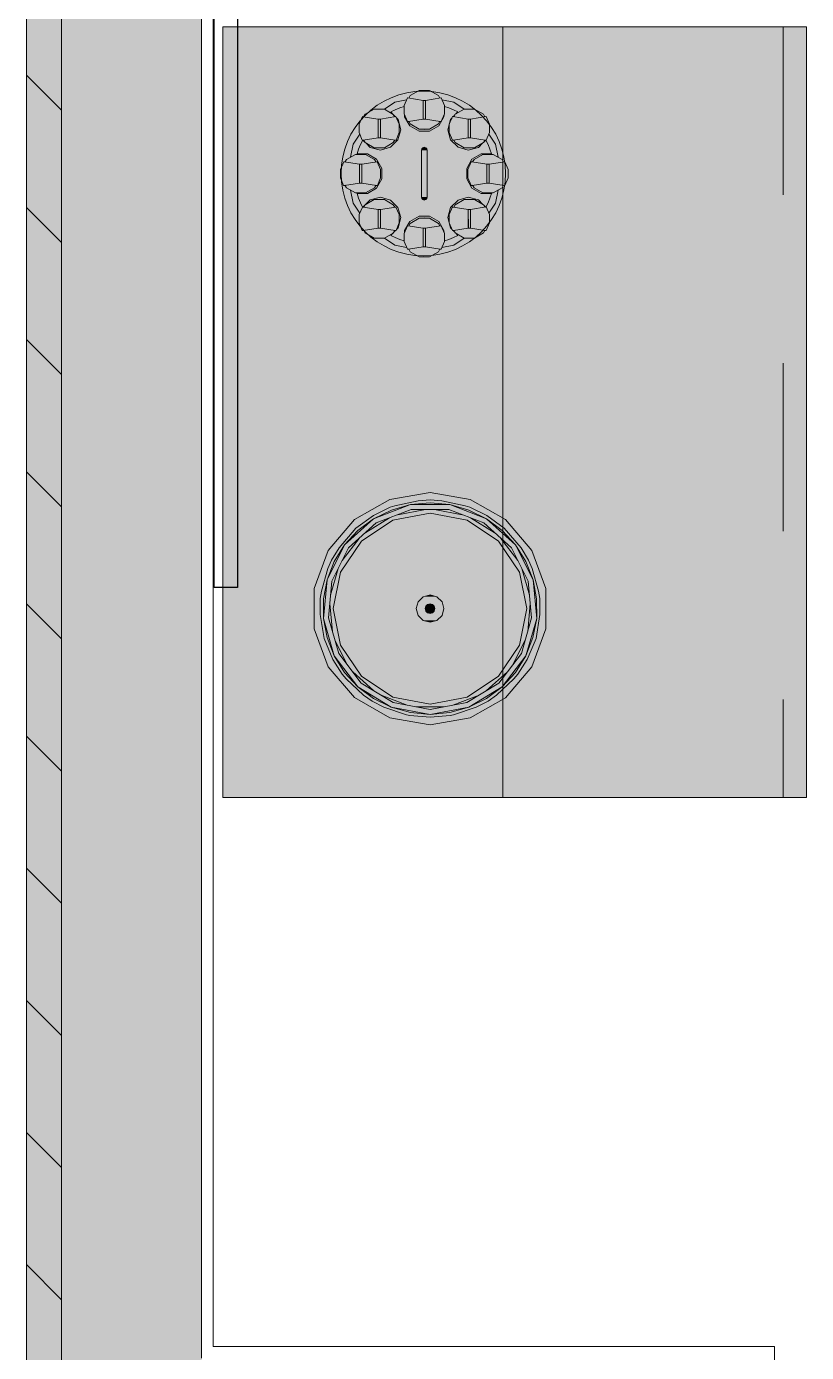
# Model space of a CAD drawing. Header units: inches. Extents: x 99 to 12024, y -5408 to 2559.
# Drawn here: x 7915.1 to 7948.5, y -4565.7 to -4509 of the extents above; entities that cross this region are included whole.
import ezdxf

# ---------------------------------------------------------------- set-up
doc = ezdxf.new("R2010")
doc.units = ezdxf.units.IN
doc.header["$LTSCALE"] = 96
doc.header["$MEASUREMENT"] = 0
doc.linetypes.add('Dot', pattern=[0.15, 0.075, -0.075])
doc.linetypes.add('ISO08W100', pattern=[0.96, 0.48, -0.12, 0.24, -0.12])
for name, color, linetype, lineweight, true_color in [('Cabinets_  Base', 7, 'Dot', 5, 0xd4b6b5), ('Cabinets_  Soffits', 9, 'ISO08W100', 25, 0x808080), ('Cabinets_ Countertops', 7, 'Continuous', 5, 0x804040), ('CAD_  Default', 7, 'Continuous', 18, 0x000000), ('Furniture_ Interior', 7, 'Continuous', 25, 0x8080c0), ('Hatch', 7, 'Continuous', 0, 0x919191)]:
    doc.layers.add(name, color=color, linetype=linetype, lineweight=lineweight, true_color=true_color)
doc.layers.add('Cabinets_  Wall', color=252, linetype='Continuous', lineweight=5)
doc.layers.add('Walls_  Normal', color=6, linetype='Continuous', lineweight=13)

# ---------------------------------------------------------------- blocks, each defined once
blk = doc.blocks.new('Kitchen Items_Canisters_Honey Pot')
at = {"layer": 'Furniture_ Interior', "color": 163, "lineweight": 0, "true_color": 0x8080c0, "transparency": 33554687}
for p, q in [((-0.795, 12.48), (-2.367, 12.034)), ((1.347, 12.377), (-0.281, 12.527)), ((-2.829, 11.804), (-4.133, 10.822)), ((3.306, 11.509), (1.843, 12.236)), ((4.819, 9.994), (3.718, 11.199)), ((-4.48, 10.441), (-5.341, 9.055)), ((5.681, 8.036), (5.091, 9.556)), ((-5.527, 8.575), (-5.828, 6.972)), ((5.776, 5.899), (5.776, 7.53)), ((-5.828, 6.457), (-5.527, 4.855)), ((5.091, 3.873), (5.681, 5.393)), ((-5.341, 4.375), (-4.48, 2.988)), ((3.718, 2.23), (4.819, 3.435)), ((-4.133, 2.608), (-2.829, 1.625)), ((1.843, 1.193), (3.306, 1.92)), ((-2.367, 1.396), (-0.795, 0.95)), ((-0.281, 0.902), (1.347, 1.053))]:
    blk.add_line(p, q, dxfattribs=at)
for points in [[(-6.424, 4.39), (-6.835, 6.715), (-6.422, 9.047), (-5.241, 11.093), (-3.417, 12.62), (-1.187, 13.429), (1.187, 13.429), (3.417, 12.62), (5.236, 11.097), (6.424, 9.04), (6.835, 6.715), (6.422, 4.383), (5.241, 2.337), (3.417, 0.81), (1.187, 0), (-1.187, 0), (-3.417, 0.81), (-5.236, 2.332)], [(-5.474, 3.429), (-5.971, 4.407), (-6.054, 4.68), (-6.351, 6.026), (-6.404, 6.715), (-6.351, 7.404), (-6.054, 8.75), (-5.971, 9.023), (-5.474, 10.001), (-4.733, 11.019), (-3.585, 11.99), (-2.854, 12.434), (-2.365, 12.636), (-1.034, 13.004), (-0.591, 13.076), (0.346, 13.079), (1.753, 12.859), (2.993, 12.346), (3.859, 11.813), (4.136, 11.572), (5.086, 10.572), (5.445, 10.078), (5.798, 9.391), (6.239, 8.085), (6.295, 7.889), (6.389, 6.715), (6.295, 5.541), (6.239, 5.345), (5.798, 4.039), (5.445, 3.352), (5.086, 2.858), (4.136, 1.857), (3.859, 1.616), (2.993, 1.084), (1.753, 0.57), (0.346, 0.35), (-0.591, 0.353), (-1.034, 0.425), (-2.365, 0.794), (-2.854, 0.996), (-3.585, 1.439), (-4.733, 2.411)], [(-5.041, 3.601), (-5.828, 5.628), (-5.828, 7.801), (-5.041, 9.828), (-3.573, 11.434), (-1.622, 12.403), (0.547, 12.604), (2.643, 12.009), (4.381, 10.699), (5.528, 8.851), (5.929, 6.715), (5.528, 4.578), (4.381, 2.73), (2.643, 1.42), (0.547, 0.826), (-1.622, 1.026), (-3.573, 1.995)], [(-5.199, 4.566), (-5.627, 6.715), (-5.199, 8.863), (-3.979, 10.684), (-2.153, 11.901), (0, 12.328), (2.153, 11.901), (3.979, 10.684), (5.199, 8.863), (5.627, 6.715), (5.199, 4.566), (3.979, 2.745), (2.153, 1.528), (0, 1.101), (-2.153, 1.528), (-3.979, 2.745)], [(-1.703, 12.687), (-0.574, 12.894), (0.574, 12.898), (-1.703, 12.687), (-2.773, 12.27), (-3.751, 11.67)], [(3.749, 1.762), (4.6, 2.531), (5.289, 3.448), (5.804, 4.472), (6.115, 5.574), (6.224, 6.715), (5.804, 8.958), (4.6, 10.898), (2.774, 12.273), (0.574, 12.898), (1.702, 12.684), (2.774, 12.273), (3.749, 11.667), (4.6, 10.898), (5.289, 9.982), (5.804, 8.958), (6.115, 7.855), (6.224, 6.715), (5.804, 4.472), (4.6, 2.531), (2.774, 1.156)], [(-5.801, 8.957), (-5.292, 9.984), (-4.597, 10.896), (-3.751, 11.67), (-5.292, 9.984), (-6.118, 7.856)], [(-6.221, 6.715), (-6.118, 7.856), (-6.118, 5.574)], [(-0.804, 6.715), (-0.697, 7.116), (-0.403, 7.41), (0, 7.517), (0.403, 7.409), (0.697, 7.115), (0.804, 6.714), (0.697, 6.314), (0.403, 6.02), (0, 5.912), (-0.403, 6.02), (-0.697, 6.314)], [(-0.281, 6.715), (-0.243, 6.855), (-0.141, 6.957), (0, 6.995), (0.141, 6.957), (0.243, 6.854), (0.281, 6.715), (0.243, 6.575), (0.141, 6.472), (0, 6.434), (-0.141, 6.472), (-0.243, 6.575)], [(-5.801, 4.473), (-6.118, 5.574), (-5.292, 3.446)], [(-5.292, 3.446), (-3.751, 1.759), (-1.703, 0.742), (-2.773, 1.159), (-3.751, 1.759), (-4.597, 2.534)], [(0.574, 0.532), (2.774, 1.156), (1.702, 0.745), (0.574, 0.532), (-0.574, 0.535), (-1.703, 0.742)]]:
    blk.add_lwpolyline(points, close=True, dxfattribs=at)
at = {"layer": 'Furniture_ Interior', "color": 7, "lineweight": 0, "true_color": 0xffffff, "transparency": 33554687}
for points in [[(-1.187, 13.429), (-1.187, 0), (-1.187, 13.429), (-3.417, 12.62)], [(1.187, 13.429), (1.187, 0), (1.187, 13.429), (-1.187, 13.429)], [(-1.187, 13.429), (1.187, 0), (-1.187, 13.429), (-1.187, 0)], [(-1.034, 13.004), (-0.591, 13.076), (-1.034, 13.004), (0.346, 13.079)], [(0.346, 13.079), (0.346, 0.35), (0.346, 13.079), (-1.034, 13.004)], [(0.346, 13.079), (1.753, 12.859), (0.346, 13.079), (2.993, 12.346)], [(0.346, 13.079), (2.993, 12.346), (0.346, 13.079), (0.346, 0.35)], [(3.417, 12.62), (1.187, 0), (3.417, 12.62), (1.187, 13.429)], [(-6.422, 9.047), (-3.417, 12.62), (-6.422, 9.047), (-6.424, 4.39)], [(-6.424, 4.39), (-3.417, 12.62), (-6.424, 4.39), (-5.236, 2.332)], [(-5.241, 11.093), (-3.417, 12.62), (-5.241, 11.093), (-6.422, 9.047)], [(-5.236, 2.332), (-3.417, 12.62), (-5.236, 2.332), (-3.417, 0.81)], [(-2.773, 12.27), (-2.28, 12.401), (-2.773, 12.27), (-3.751, 11.67)], [(-2.854, 12.434), (-2.365, 12.636), (-2.854, 12.434), (-3.585, 11.99)], [(-2.365, 12.636), (-2.365, 0.794), (-2.365, 12.636), (-3.585, 11.99)], [(-3.573, 11.434), (-1.622, 12.403), (-3.573, 11.434), (-3.573, 1.995)], [(-3.573, 1.995), (-1.622, 12.403), (-3.573, 1.995), (-1.622, 1.026)], [(-3.417, 12.62), (-1.187, 0), (-3.417, 12.62), (-3.417, 0.81)], [(-1.703, 12.687), (-2.28, 12.401), (-1.703, 12.687), (-2.773, 12.27)], [(-1.034, 0.425), (-2.365, 0.794), (-1.034, 0.425), (-1.034, 13.004)], [(-1.034, 13.004), (-2.365, 0.794), (-1.034, 13.004), (-2.365, 12.636)], [(0, 12.328), (0, 1.101), (0, 12.328), (-2.153, 11.901)], [(-1.703, 12.687), (-0.574, 12.894), (-1.703, 12.687), (-0.925, 12.759)], [(0.547, 12.604), (0.547, 0.826), (0.547, 12.604), (-1.622, 1.026)], [(-1.622, 12.403), (0.547, 12.604), (-1.622, 12.403), (-1.622, 1.026)], [(-1.034, 13.004), (0.346, 0.35), (-1.034, 13.004), (-1.034, 0.425)], [(-0.574, 12.894), (0.574, 12.898), (-0.574, 12.894), (-0.925, 12.759)], [(0, 12.328), (2.153, 11.901), (0, 12.328), (0, 1.101)], [(2.993, 12.346), (2.993, 1.084), (2.993, 12.346), (0.346, 0.35)], [(2.643, 12.009), (2.643, 1.42), (2.643, 12.009), (0.547, 12.604)], [(0.547, 12.604), (2.643, 1.42), (0.547, 12.604), (0.547, 0.826)], [(1.702, 12.684), (2.203, 12.436), (1.702, 12.684), (0.574, 12.898)], [(3.417, 0.81), (1.187, 0), (3.417, 0.81), (3.417, 12.62)], [(1.702, 12.684), (2.774, 12.273), (1.702, 12.684), (2.203, 12.436)], [(2.993, 12.346), (3.859, 11.813), (2.993, 12.346), (4.136, 11.572)], [(4.136, 11.572), (4.136, 1.857), (4.136, 11.572), (2.993, 12.346)], [(4.136, 1.857), (2.993, 1.084), (4.136, 1.857), (2.993, 12.346)], [(5.236, 11.097), (3.417, 0.81), (5.236, 11.097), (3.417, 12.62)], [(-5.474, 3.429), (-5.474, 10.001), (-5.474, 3.429), (-3.585, 11.99)], [(-4.733, 11.019), (-3.585, 11.99), (-4.733, 11.019), (-5.474, 10.001)], [(-5.474, 3.429), (-3.585, 11.99), (-5.474, 3.429), (-3.585, 1.439)], [(-4.597, 10.896), (-3.751, 11.67), (-4.597, 10.896), (-4.892, 10.422)], [(-3.979, 10.684), (-2.153, 11.901), (-3.979, 10.684), (-3.979, 2.745)], [(-3.979, 2.745), (-2.153, 11.901), (-3.979, 2.745), (-2.153, 1.528)], [(-3.585, 11.99), (-2.365, 0.794), (-3.585, 11.99), (-3.585, 1.439)], [(-2.153, 11.901), (0, 1.101), (-2.153, 11.901), (-2.153, 1.528)], [(2.153, 11.901), (2.153, 1.528), (2.153, 11.901), (0, 1.101)], [(3.979, 10.684), (3.979, 2.745), (3.979, 10.684), (2.153, 11.901)], [(3.979, 2.745), (2.153, 1.528), (3.979, 2.745), (2.153, 11.901)], [(4.381, 10.699), (2.643, 1.42), (4.381, 10.699), (2.643, 12.009)], [(3.749, 11.667), (3.249, 11.916), (3.749, 11.667), (2.774, 12.273)], [(4.6, 10.898), (3.249, 11.916), (4.6, 10.898), (3.749, 11.667)], [(5.086, 10.572), (4.136, 1.857), (5.086, 10.572), (4.136, 11.572)], [(-4.597, 10.896), (-4.892, 10.422), (-4.597, 10.896), (-5.292, 9.984)], [(-3.573, 1.995), (-5.041, 9.828), (-3.573, 1.995), (-3.573, 11.434)], [(6.424, 9.04), (3.417, 0.81), (6.424, 9.04), (5.236, 11.097)], [(4.6, 10.898), (5.289, 9.982), (4.6, 10.898), (4.996, 10.26)], [(-6.054, 8.75), (-5.474, 10.001), (-6.054, 8.75), (-5.474, 3.429)], [(-5.971, 9.023), (-5.474, 10.001), (-5.971, 9.023), (-6.054, 8.75)], [(-3.979, 2.745), (-5.199, 8.863), (-3.979, 2.745), (-3.979, 10.684)], [(4.381, 2.73), (2.643, 1.42), (4.381, 2.73), (4.381, 10.699)], [(3.979, 10.684), (5.199, 8.863), (3.979, 10.684), (3.979, 2.745)], [(5.086, 2.858), (4.136, 1.857), (5.086, 2.858), (5.086, 10.572)], [(4.381, 10.699), (5.528, 8.851), (4.381, 10.699), (4.381, 2.73)], [(5.289, 9.982), (5.804, 8.958), (5.289, 9.982), (4.996, 10.26)], [(5.445, 10.078), (5.798, 9.391), (5.445, 10.078), (5.086, 10.572)], [(5.798, 9.391), (5.798, 4.039), (5.798, 9.391), (5.086, 10.572)], [(5.086, 10.572), (5.798, 4.039), (5.086, 10.572), (5.086, 2.858)], [(-6.118, 7.856), (-5.801, 8.957), (-6.118, 7.856), (-5.507, 9.431)], [(-5.828, 5.628), (-5.828, 7.801), (-5.828, 5.628), (-5.041, 9.828)], [(-5.041, 3.601), (-5.828, 5.628), (-5.041, 3.601), (-5.041, 9.828)], [(-5.801, 8.957), (-5.292, 9.984), (-5.801, 8.957), (-5.507, 9.431)], [(-3.573, 1.995), (-5.041, 3.601), (-3.573, 1.995), (-5.041, 9.828)], [(6.239, 8.085), (5.798, 4.039), (6.239, 8.085), (5.798, 9.391)], [(-6.835, 6.715), (-6.422, 9.047), (-6.835, 6.715), (-6.424, 4.39)], [(-6.054, 4.68), (-6.351, 7.404), (-6.054, 4.68), (-6.054, 8.75)], [(-5.474, 3.429), (-6.054, 4.68), (-5.474, 3.429), (-6.054, 8.75)], [(-5.627, 6.715), (-5.199, 8.863), (-5.627, 6.715), (-5.199, 4.566)], [(-5.199, 4.566), (-5.199, 8.863), (-5.199, 4.566), (-3.979, 2.745)], [(6.424, 9.04), (6.422, 4.383), (6.424, 9.04), (3.417, 0.81)], [(5.199, 8.863), (5.199, 4.566), (5.199, 8.863), (3.979, 2.745)], [(5.528, 8.851), (5.528, 4.578), (5.528, 8.851), (4.381, 2.73)], [(5.627, 6.715), (5.199, 4.566), (5.627, 6.715), (5.199, 8.863)], [(5.929, 6.715), (5.528, 4.578), (5.929, 6.715), (5.528, 8.851)], [(5.804, 8.958), (6.115, 7.855), (5.804, 8.958), (6.088, 7.442)], [(6.424, 9.04), (6.835, 6.715), (6.424, 9.04), (6.422, 4.383)], [(-6.118, 5.574), (-6.221, 6.715), (-6.118, 5.574), (-6.118, 7.856)], [(6.239, 5.345), (5.798, 4.039), (6.239, 5.345), (6.239, 8.085)], [(6.115, 7.855), (6.224, 6.715), (6.115, 7.855), (6.088, 7.442)], [(6.239, 8.085), (6.295, 7.889), (6.239, 8.085), (6.389, 6.715)], [(6.239, 8.085), (6.389, 6.715), (6.239, 8.085), (6.239, 5.345)], [(-6.351, 6.026), (-6.404, 6.715), (-6.351, 6.026), (-6.351, 7.404)], [(-6.351, 6.026), (-6.351, 7.404), (-6.351, 6.026), (-6.054, 4.68)], [(-0.697, 6.314), (-0.804, 6.715), (-0.697, 6.314), (-0.697, 7.116)], [(-0.697, 7.116), (-0.403, 7.41), (-0.697, 7.116), (-0.697, 6.314)], [(-0.697, 6.314), (-0.403, 7.41), (-0.697, 6.314), (-0.403, 6.02)], [(0, 7.517), (0, 5.912), (0, 7.517), (-0.403, 6.02)], [(-0.403, 7.41), (0, 7.517), (-0.403, 7.41), (-0.403, 6.02)], [(-0.243, 6.855), (-0.141, 6.957), (-0.243, 6.855), (-0.243, 6.575)], [(-0.243, 6.575), (-0.141, 6.957), (-0.243, 6.575), (-0.141, 6.472)], [(0, 6.995), (0, 6.434), (0, 6.995), (-0.141, 6.472)], [(-0.141, 6.957), (0, 6.995), (-0.141, 6.957), (-0.141, 6.472)], [(0, 7.517), (0.403, 7.409), (0, 7.517), (0, 5.912)], [(0.403, 7.409), (0.403, 6.02), (0.403, 7.409), (0, 5.912)], [(0, 6.995), (0.141, 6.957), (0, 6.995), (0, 6.434)], [(0.141, 6.957), (0.141, 6.472), (0.141, 6.957), (0, 6.434)], [(0.243, 6.854), (0.141, 6.472), (0.243, 6.854), (0.141, 6.957)], [(0.697, 7.115), (0.403, 6.02), (0.697, 7.115), (0.403, 7.409)], [(0.697, 6.314), (0.403, 6.02), (0.697, 6.314), (0.697, 7.115)], [(0.697, 7.115), (0.804, 6.714), (0.697, 7.115), (0.697, 6.314)], [(-0.243, 6.575), (-0.281, 6.715), (-0.243, 6.575), (-0.243, 6.855)], [(0.243, 6.575), (0.141, 6.472), (0.243, 6.575), (0.243, 6.854)], [(0.243, 6.854), (0.281, 6.715), (0.243, 6.854), (0.243, 6.575)], [(6.115, 5.574), (5.942, 5.209), (6.115, 5.574), (6.224, 6.715)], [(6.389, 6.715), (6.295, 5.541), (6.389, 6.715), (6.239, 5.345)], [(-5.292, 3.446), (-5.801, 4.473), (-5.292, 3.446), (-6.118, 5.574)], [(6.115, 5.574), (5.804, 4.472), (6.115, 5.574), (5.942, 5.209)], [(-5.971, 4.407), (-6.054, 4.68), (-5.971, 4.407), (-5.474, 3.429)], [(6.422, 4.383), (5.241, 2.337), (6.422, 4.383), (3.417, 0.81)], [(5.289, 3.448), (4.913, 3.036), (5.289, 3.448), (5.804, 4.472)], [(5.445, 3.352), (5.086, 2.858), (5.445, 3.352), (5.798, 4.039)], [(-5.474, 3.429), (-3.585, 1.439), (-5.474, 3.429), (-4.733, 2.411)], [(-4.597, 2.534), (-5.292, 3.446), (-4.597, 2.534), (-4.151, 2.198)], [(4.6, 2.531), (4.913, 3.036), (4.6, 2.531), (5.289, 3.448)], [(-3.751, 1.759), (-4.597, 2.534), (-3.751, 1.759), (-4.151, 2.198)], [(4.6, 2.531), (3.749, 1.762), (4.6, 2.531), (4.126, 2.174)], [(-3.751, 1.759), (-3.219, 1.495), (-3.751, 1.759), (-2.773, 1.159)], [(3.749, 1.762), (2.774, 1.156), (3.749, 1.762), (4.126, 2.174)], [(3.859, 1.616), (2.993, 1.084), (3.859, 1.616), (4.136, 1.857)], [(-2.365, 0.794), (-2.854, 0.996), (-2.365, 0.794), (-3.585, 1.439)], [(-2.773, 1.159), (-3.219, 1.495), (-2.773, 1.159), (-1.703, 0.742)], [(2.993, 1.084), (1.753, 0.57), (2.993, 1.084), (0.346, 0.35)], [(1.702, 0.745), (1.146, 0.694), (1.702, 0.745), (2.774, 1.156)], [(-0.574, 0.535), (-1.703, 0.742), (-0.574, 0.535), (-0.018, 0.586)], [(-0.591, 0.353), (-1.034, 0.425), (-0.591, 0.353), (0.346, 0.35)], [(0.574, 0.532), (-0.574, 0.535), (0.574, 0.532), (-0.018, 0.586)], [(0.574, 0.532), (1.146, 0.694), (0.574, 0.532), (1.702, 0.745)]]:
    blk.add_solid(points, dxfattribs=at)
blk = doc.blocks.new('Kitchen Items_Spices_Spice Carousel')
at = {"layer": 'Furniture_ Interior', "color": 163, "lineweight": 0, "true_color": 0x8080c0, "transparency": 33554687}
for p, q in [((-1.433, 6.207), (-1.534, 5.576)), ((-1.353, 6.143), (-1.433, 6.225)), ((-1.384, 6.161), (-1.433, 6.224)), ((-1.216, 5.947), (-1.248, 5.988)), ((1.431, 6.223), (1.351, 6.141)), ((1.432, 6.222), (1.382, 6.159)), ((-2.641, 5.03), (-2.569, 4.974)), ((-2.517, 4.909), (-2.438, 4.832)), ((2.436, 4.831), (2.514, 4.906)), ((2.554, 4.945), (2.641, 5.03)), ((-2.438, 2.355), (-2.514, 2.281)), ((2.517, 2.278), (2.436, 2.358)), ((-2.554, 2.243), (-2.641, 2.158)), ((-2.336, 1.612), (-2.336, 1.712)), ((-1.434, 0.961), (-1.351, 1.046)), ((-1.434, 0.962), (-1.382, 1.029)), ((1.353, 1.044), (1.431, 0.965)), ((1.384, 1.027), (1.431, 0.966))]:
    blk.add_line(p, q, dxfattribs=at)
for points in [[(-0.498, 5.661), (-0.604, 5.722), (-0.826, 6.105), (-0.826, 6.547), (-0.605, 6.929), (-0.498, 6.991)], [(0.401, 6.376), (0.502, 7.007), (0.502, 7.049), (0.175, 7.188), (-0.181, 7.186), (-0.507, 7.044), (-0.506, 7.042), (-0.505, 7.037), (-0.504, 7.028), (-0.503, 7.019), (-0.4, 6.376), (0.401, 6.376), (0.401, 6.276), (-0.4, 6.276), (-0.4, 6.376)], [(0.499, 6.991), (0.605, 6.93), (0.827, 6.546), (0.827, 6.105), (0.606, 5.722), (0.499, 5.661)], [(-1.534, 5.569), (-2.335, 5.576), (-1.534, 5.576), (-1.534, 5.476), (-2.335, 5.476), (-2.335, 5.576), (-2.439, 6.229), (-2.44, 6.237), (-2.441, 6.243), (-2.442, 6.245), (-2.116, 6.386), (-1.76, 6.388), (-1.433, 6.249), (-1.433, 6.207), (-1.436, 6.191), (-1.33, 6.13), (-1.108, 5.746), (-1.108, 5.305), (-1.329, 4.922), (-1.436, 4.861)], [(-1.693, 6.359), (-1.265, 6.644), (-0.705, 6.755)], [(-1.433, 6.233), (-1.248, 6.325), (-1.053, 6.406), (-0.85, 6.473)], [(0.85, 6.473), (0.845, 6.024), (0.616, 5.636), (0.225, 5.413), (-0.225, 5.413), (-0.616, 5.636), (-0.845, 6.024), (-0.85, 6.473), (-0.826, 6.269)], [(0.401, 6.276), (0.502, 5.644), (0.502, 5.603), (0.175, 5.464), (-0.181, 5.466), (-0.507, 5.607), (-0.4, 6.276)], [(0.706, 6.755), (1.265, 6.644), (1.693, 6.359)], [(0.827, 6.278), (0.85, 6.473), (1.052, 6.406), (1.25, 6.324), (1.43, 6.235)], [(1.534, 5.575), (1.432, 6.218), (1.431, 6.228), (1.429, 6.236), (1.428, 6.242), (1.428, 6.244), (1.754, 6.386), (2.109, 6.387), (2.436, 6.248), (2.436, 6.207), (2.336, 5.575)], [(-2.433, 4.861), (-2.539, 4.922), (-2.761, 5.305), (-2.761, 5.747), (-2.54, 6.13), (-2.433, 6.191)], [(-2.389, 4.784), (-2.318, 4.716), (-1.882, 4.603), (-1.447, 4.721), (-1.129, 5.04), (-1.011, 5.473), (-1.124, 5.908), (-1.315, 6.104)], [(-1.207, 5.919), (-1.216, 5.947), (-1.248, 5.988)], [(1.317, 6.107), (1.124, 5.908), (1.011, 5.473), (1.129, 5.039), (1.447, 4.721), (1.882, 4.603), (2.318, 4.716), (2.385, 4.781)], [(1.437, 4.86), (1.33, 4.921), (1.109, 5.305), (1.109, 5.746), (1.33, 6.129), (1.437, 6.19)], [(1.252, 5.994), (1.216, 5.947), (1.206, 5.915)], [(2.434, 6.19), (2.54, 6.129), (2.761, 5.746), (2.761, 5.304), (2.541, 4.922), (2.434, 4.86)], [(-3.156, 4.351), (-3.055, 4.857), (-2.758, 5.3)], [(-1.534, 5.476), (-1.433, 4.845), (-1.433, 4.803), (-1.76, 4.664), (-2.116, 4.666), (-2.442, 4.807), (-2.335, 5.476)], [(2.336, 5.475), (2.436, 4.844), (2.436, 4.802), (2.109, 4.664), (1.754, 4.665), (1.428, 4.807), (1.428, 4.809), (1.534, 5.475), (2.336, 5.475), (2.336, 5.575), (1.534, 5.575), (1.534, 5.475)], [(2.759, 5.3), (3.055, 4.857), (3.156, 4.351)], [(-2.917, 4.454), (-2.88, 4.455), (-2.817, 4.644), (-2.736, 4.838), (-2.641, 5.03), (-2.551, 4.943)], [(2.571, 4.975), (2.641, 5.03), (2.736, 4.84), (2.817, 4.642), (2.88, 4.455)], [(-3.235, 2.929), (-3.341, 2.99), (-3.562, 3.374), (-3.562, 3.815), (-3.342, 4.198), (-3.235, 4.259)], [(-2.336, 3.638), (-3.137, 3.644), (-3.241, 4.297), (-3.242, 4.305), (-3.243, 4.311), (-3.243, 4.313), (-2.917, 4.454), (-2.562, 4.456), (-2.235, 4.317), (-2.235, 4.276), (-2.335, 3.644)], [(-2.523, 2.749), (-2.434, 2.75), (-2.045, 2.978), (-1.822, 3.369), (-1.822, 3.819), (-2.045, 4.209), (-2.434, 4.437), (-2.52, 4.438)], [(-2.238, 4.259), (-2.131, 4.198), (-1.91, 3.815), (-1.91, 3.373), (-2.131, 2.991), (-2.238, 2.929)], [(2.52, 4.438), (2.434, 4.437), (2.045, 4.209), (1.822, 3.819), (1.822, 3.369), (2.045, 2.978), (2.434, 2.75), (2.518, 2.749)], [(2.238, 2.928), (2.131, 2.989), (1.91, 3.373), (1.91, 3.814), (2.131, 4.197), (2.238, 4.259)], [(2.232, 4.296), (2.23, 4.304), (2.23, 4.31), (2.229, 4.312), (2.555, 4.454), (2.91, 4.455), (3.237, 4.316), (3.237, 4.275), (3.137, 3.643)], [(2.335, 3.543), (2.233, 2.901), (2.232, 2.891), (2.23, 2.883), (2.23, 2.877), (2.229, 2.875), (2.555, 2.733), (2.91, 2.732), (3.237, 2.87), (3.237, 2.912), (3.137, 3.543), (2.335, 3.543), (2.335, 3.643), (2.232, 4.296)], [(3.235, 4.258), (3.341, 4.197), (3.562, 3.814), (3.562, 3.372), (3.342, 2.99), (3.235, 2.928)], [(-3.137, 3.544), (-2.335, 3.544), (-2.235, 2.913), (-2.235, 2.871), (-2.562, 2.733), (-2.917, 2.734), (-3.243, 2.876)], [(-3.241, 2.892), (-3.137, 3.544), (-3.137, 3.644), (-2.336, 3.644), (-2.336, 3.544)], [(-1.91, 3.532), (-1.893, 3.594), (-1.91, 3.656)], [(1.91, 3.656), (1.893, 3.594), (1.91, 3.532)], [(3.137, 3.637), (2.335, 3.643), (3.137, 3.643), (3.137, 3.543)], [(-3.241, 2.888), (-3.243, 2.876), (-3.243, 2.878), (-3.242, 2.884), (-3.241, 2.892)], [(-2.759, 1.888), (-3.055, 2.33), (-3.156, 2.838)], [(-2.571, 2.212), (-2.641, 2.158), (-2.736, 2.348), (-2.817, 2.545), (-2.88, 2.734)], [(-2.434, 0.997), (-2.54, 1.058), (-2.761, 1.442), (-2.761, 1.883), (-2.541, 2.266), (-2.434, 2.327)], [(-1.534, 1.712), (-1.434, 2.344), (-1.434, 2.385), (-1.761, 2.524), (-2.116, 2.523), (-2.442, 2.381), (-2.442, 2.379), (-2.441, 2.373), (-2.44, 2.365), (-2.336, 1.712), (-1.535, 1.712), (-1.535, 1.612), (-2.336, 1.612), (-2.441, 0.952), (-2.442, 0.946), (-2.442, 0.944), (-2.116, 0.802), (-1.761, 0.801), (-1.434, 0.939), (-1.434, 0.981), (-1.534, 1.612)], [(-1.317, 1.081), (-1.124, 1.279), (-1.011, 1.715), (-1.129, 2.149), (-1.447, 2.466), (-1.882, 2.585), (-2.318, 2.472), (-2.387, 2.405)], [(-1.437, 2.327), (-1.33, 2.266), (-1.109, 1.883), (-1.109, 1.441), (-1.33, 1.059), (-1.437, 0.997)], [(2.387, 2.405), (2.318, 2.472), (1.882, 2.585), (1.447, 2.467), (1.129, 2.148), (1.011, 1.715), (1.124, 1.279), (1.315, 1.084)], [(1.436, 0.996), (1.33, 1.058), (1.108, 1.441), (1.108, 1.883), (1.329, 2.265), (1.436, 2.327)], [(1.534, 1.612), (2.335, 1.612), (2.335, 1.712), (1.534, 1.712), (1.431, 2.355), (1.43, 2.364), (1.429, 2.372), (1.428, 2.378), (1.427, 2.38), (1.753, 2.522), (2.109, 2.523), (2.436, 2.384), (2.436, 2.343), (2.335, 1.712)], [(2.433, 2.327), (2.539, 2.265), (2.761, 1.882), (2.761, 1.441), (2.54, 1.058), (2.433, 0.996)], [(2.88, 2.732), (2.817, 2.544), (2.736, 2.349), (2.641, 2.158)], [(3.156, 2.836), (3.055, 2.33), (2.758, 1.887)], [(0.826, 0.918), (0.85, 0.714), (0.845, 1.164), (0.616, 1.551), (0.225, 1.775), (-0.225, 1.775), (-0.616, 1.551), (-0.845, 1.164), (-0.85, 0.714), (-0.827, 0.91)], [(-0.401, 0.812), (0.4, 0.812), (0.4, 0.912), (-0.401, 0.912), (-0.504, 1.555), (-0.505, 1.564), (-0.506, 1.573), (-0.507, 1.578), (-0.508, 1.58), (-0.182, 1.722), (0.174, 1.723), (0.501, 1.584), (0.501, 1.543), (0.4, 0.912)], [(2.335, 1.612), (2.436, 0.98), (2.436, 0.939), (2.109, 0.8), (1.753, 0.801), (1.427, 0.943), (1.534, 1.612), (1.534, 1.712), (2.335, 1.705)], [(2.551, 2.245), (2.641, 2.158), (2.569, 2.214)], [(-1.252, 1.194), (-1.216, 1.24), (-1.206, 1.273)], [(-0.499, 0.197), (-0.605, 0.258), (-0.827, 0.641), (-0.827, 1.083), (-0.606, 1.465), (-0.499, 1.527)], [(0.498, 1.527), (0.604, 1.465), (0.826, 1.082), (0.826, 0.641), (0.605, 0.258), (0.498, 0.196)], [(1.207, 1.269), (1.216, 1.24), (1.248, 1.199)], [(-0.706, 0.433), (-1.265, 0.544), (-1.693, 0.829)], [(-0.85, 0.714), (-1.052, 0.781), (-1.25, 0.863), (-1.434, 0.955)], [(0.4, 0.812), (0.501, 0.18), (0.501, 0.139), (0.174, 0), (-0.182, 0.001), (-0.508, 0.143), (-0.401, 0.812), (-0.401, 0.912)], [(1.692, 0.828), (1.265, 0.544), (0.705, 0.432)], [(1.429, 0.953), (1.248, 0.862), (1.053, 0.782), (0.85, 0.714)]]:
    blk.add_lwpolyline(points, dxfattribs=at)
blk.add_lwpolyline([(-1.128, 3.594), (-1.111, 3.656), (-1.065, 3.702), (-1.002, 3.719), (1.002, 3.719), (1.065, 3.702), (1.111, 3.656), (1.128, 3.594), (1.111, 3.531), (1.065, 3.485), (1.002, 3.469), (-1.002, 3.469), (-1.065, 3.485), (-1.111, 3.531)], close=True, dxfattribs=at)
blk.add_circle((-0.004, 3.635), 3.524, dxfattribs=at)
at = {"layer": 'Furniture_ Interior', "color": 7, "lineweight": 0, "true_color": 0xffffff, "transparency": 33554687}
for points in [[(-0.004, 7.16), (-3.316, 4.841), (-3.529, 3.635), (-3.475, 4.247)], [(-0.004, 7.16), (-3.529, 3.635), (-3.316, 2.43), (-3.475, 3.023)], [(-0.004, 7.16), (-2.704, 5.901), (-3.316, 4.841), (-3.056, 5.397)], [(-0.004, 7.16), (-3.316, 2.43), (-2.704, 1.37), (-3.056, 1.873)], [(-0.004, 7.16), (-1.766, 6.687), (-2.704, 5.901), (-2.27, 6.335)], [(-0.004, 7.16), (-2.704, 1.37), (-1.766, 0.583), (-2.27, 0.935)], [(-0.004, 7.16), (-0.616, 7.106), (-1.766, 6.687), (-1.21, 6.947)], [(-0.004, 7.16), (-1.766, 0.583), (-0.616, 0.164), (-1.21, 0.323)], [(-0.004, 7.16), (-0.616, 0.164), (0.608, 0.164), (-0.004, 0.111)], [(-0.004, 7.16), (0.608, 0.164), (1.758, 0.583), (1.201, 0.323)], [(-0.004, 7.16), (1.758, 0.583), (2.696, 1.37), (2.261, 0.935)], [(-0.004, 7.16), (2.696, 1.37), (3.308, 2.43), (3.048, 1.873)], [(-0.004, 7.16), (3.308, 2.43), (3.52, 3.635), (3.467, 3.023)], [(-0.004, 7.16), (3.52, 3.635), (3.308, 4.841), (3.467, 4.247)], [(-0.004, 7.16), (3.308, 4.841), (2.696, 5.901), (3.048, 5.397)], [(-0.004, 7.16), (2.696, 5.901), (1.758, 6.687), (2.261, 6.335)], [(-0.004, 7.16), (1.758, 6.687), (0.608, 7.106), (1.201, 6.947)], [(-1.111, 3.531), (-1.128, 3.594), (-1.111, 3.531), (-1.111, 3.656)], [(-1.111, 3.656), (-1.065, 3.702), (-1.111, 3.656), (-1.111, 3.531)], [(-1.065, 3.702), (-1.065, 3.485), (-1.065, 3.702), (-1.111, 3.531)], [(-1.002, 3.719), (-1.065, 3.485), (-1.002, 3.719), (-1.065, 3.702)], [(-1.002, 3.469), (-1.065, 3.485), (-1.002, 3.469), (-1.002, 3.719)], [(1.002, 3.719), (1.002, 3.469), (1.002, 3.719), (-1.002, 3.469)], [(-1.002, 3.719), (1.002, 3.719), (-1.002, 3.719), (-1.002, 3.469)], [(1.065, 3.702), (1.002, 3.469), (1.065, 3.702), (1.002, 3.719)], [(1.065, 3.485), (1.002, 3.469), (1.065, 3.485), (1.065, 3.702)], [(1.065, 3.702), (1.111, 3.656), (1.065, 3.702), (1.065, 3.485)], [(1.111, 3.656), (1.111, 3.531), (1.111, 3.656), (1.065, 3.485)], [(1.128, 3.594), (1.111, 3.531), (1.128, 3.594), (1.111, 3.656)]]:
    blk.add_solid(points, dxfattribs=at)

msp = doc.modelspace()

# ---------------------------------------------------------------- linework, layer by layer
at = {"layer": 'Cabinets_  Base', "transparency": 33554687}
for p, q in [((7923.523, -4542), (7923.523, -4509)), ((7923.523, -4509), (7947.523, -4509)), ((7947.523, -4509), (7947.523, -4542)), ((7947.523, -4542), (7923.523, -4542))]:
    msp.add_line(p, q, dxfattribs=at)
msp.add_lwpolyline([(7923.523, -4542), (7923.523, -4509), (7947.523, -4509), (7947.523, -4542)], close=True, dxfattribs=at)
at = {"layer": 'Cabinets_  Base', "color": 252, "true_color": 0x949494, "transparency": 33554623}
for points in [[(7923.523, -4509), (7947.523, -4509), (7923.523, -4509), (7923.523, -4542)], [(7923.523, -4542), (7947.523, -4509), (7923.523, -4542), (7947.523, -4542)]]:
    msp.add_solid(points, dxfattribs=at)
at = {"layer": 'Cabinets_  Soffits', "transparency": 33554687}
for p, q in [((7923.148, -4533), (7923.148, -4491)), ((7924.148, -4491), (7924.148, -4533)), ((7924.148, -4533), (7923.148, -4533))]:
    msp.add_line(p, q, dxfattribs=at)
at = {"layer": 'Cabinets_  Wall', "transparency": 33554687}
for p, q in [((7923.523, -4542), (7923.523, -4509)), ((7923.523, -4509), (7935.523, -4509)), ((7935.523, -4509), (7935.523, -4542)), ((7935.523, -4542), (7923.523, -4542))]:
    msp.add_line(p, q, dxfattribs=at)
msp.add_lwpolyline([(7923.523, -4542), (7923.523, -4509), (7935.523, -4509), (7935.523, -4542)], close=True, dxfattribs=at)
at = {"layer": 'Cabinets_  Wall', "color": 252, "true_color": 0x949494, "transparency": 33554687}
for points in [[(7923.523, -4509), (7935.523, -4509), (7923.523, -4509), (7923.523, -4542)], [(7923.523, -4542), (7935.523, -4509), (7923.523, -4542), (7935.523, -4542)]]:
    msp.add_solid(points, dxfattribs=at)
at = {"layer": 'Cabinets_ Countertops', "transparency": 33554687}
msp.add_lwpolyline([(7923.523, -4509), (7948.523, -4509), (7948.523, -4542), (7923.523, -4542)], close=True, dxfattribs=at)
at = {"layer": 'CAD_  Default', "transparency": 33554687}
msp.add_lwpolyline([(7923.523, -4509), (7948.523, -4509), (7948.523, -4542), (7923.523, -4542)], close=True, dxfattribs=at)
at = {"layer": 'CAD_  Default', "color": 252, "true_color": 0x949494, "transparency": 33554623}
for points in [[(7923.523, -4542), (7923.523, -4509), (7923.523, -4542), (7948.523, -4509)], [(7948.523, -4509), (7948.523, -4542), (7948.523, -4509), (7923.523, -4542)]]:
    msp.add_solid(points, dxfattribs=at)
at = {"layer": 'Hatch', "color": 1, "transparency": 33554687}
for p, q in [((7915.116, -4511.079), (7916.616, -4512.579)), ((7915.116, -4516.736), (7916.616, -4518.236)), ((7915.116, -4522.393), (7916.616, -4523.893)), ((7915.116, -4528.05), (7916.616, -4529.55)), ((7915.116, -4533.706), (7916.616, -4535.206)), ((7915.116, -4539.363), (7916.616, -4540.863)), ((7915.116, -4545.02), (7916.616, -4546.52)), ((7915.116, -4550.677), (7916.616, -4552.177)), ((7915.116, -4556.334), (7916.616, -4557.834)), ((7915.116, -4561.991), (7916.616, -4563.491))]:
    msp.add_line(p, q, dxfattribs=at)
at = {"layer": 'Walls_  Normal', "transparency": 33554687}
for p, q in [((7915.116, -4699), (7915.116, -4399)), ((7916.616, -4699), (7916.616, -4400.5)), ((7922.616, -4566), (7922.616, -4406.5)), ((7923.116, -4565.5), (7923.116, -4407)), ((7923.116, -4565.5), (7947.148, -4565.5)), ((7947.148, -4565.5), (7947.148, -4595))]:
    msp.add_line(p, q, dxfattribs=at)
at = {"layer": 'Walls_  Normal', "color": 252, "true_color": 0x949494, "transparency": 33554687}
for points in [[(7915.116, -4699), (7915.116, -4399), (7916.616, -4699), (7916.616, -4400.5)], [(7916.616, -4699), (7916.616, -4400.5), (7922.616, -4699), (7922.616, -4400.5)]]:
    msp.add_solid(points, dxfattribs=at)

# ---------------------------------------------------------------- block references
at = {"layer": 'Furniture_ Interior', "transparency": 33554687, "xscale": -1, "rotation": 90}
msp.add_blockref('Kitchen Items_Spices_Spice Carousel', (7935.747, -4515.29), dxfattribs=at)
at = {"layer": 'Furniture_ Interior', "transparency": 33554687, "xscale": -0.7275497317314149, "yscale": 0.7387734055519104, "rotation": 90}
msp.add_blockref('Kitchen Items_Canisters_Honey Pot', (7937.359, -4533.91), dxfattribs=at)

doc.saveas('drawing.dxf')
